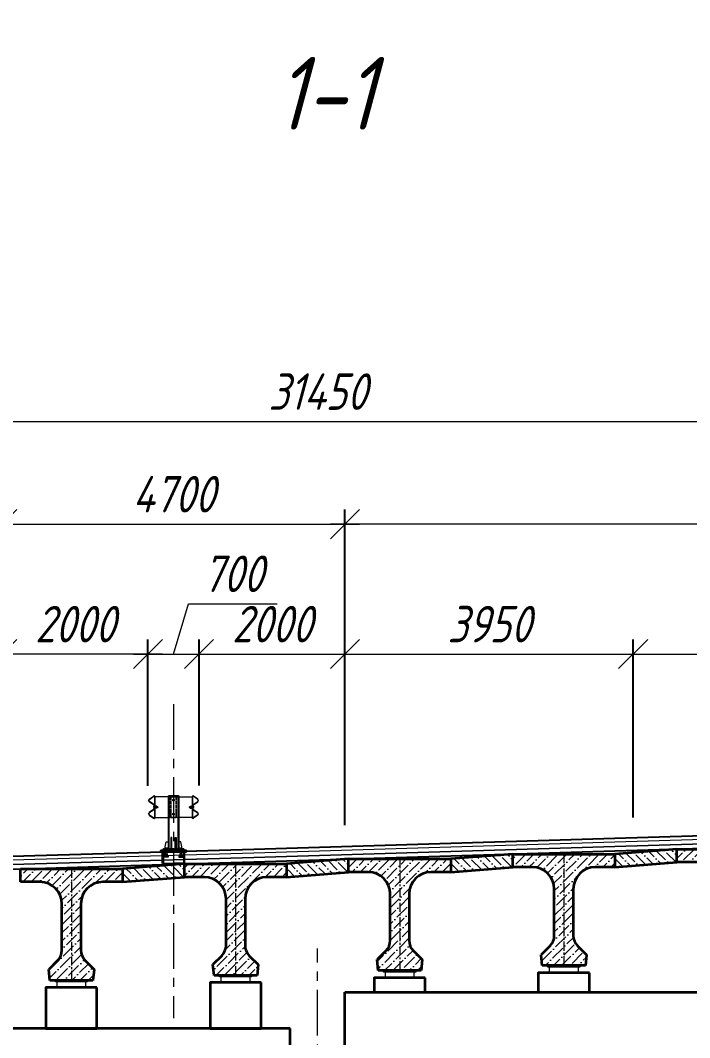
# Model space of a CAD drawing. Header units: millimetres. Extents: x 1864 to 10174863, y -4887456 to 5366151.
# Drawn here: x 5762459 to 5771634, y 38347 to 52292 of the extents above; entities that cross this region are included whole.
import ezdxf

# ---------------------------------------------------------------- set-up
doc = ezdxf.new("R2010")
doc.units = ezdxf.units.MM
for name, pattern in [('ACAD_ISO02W100', [15, 12, -3]), ('ACAD_ISO10W100', [18.5, 12, -3, 0.5, -3]), ('осевая', [2, 1.25, -0.25, 0.25, -0.25])]:
    doc.linetypes.add(name, pattern=pattern)
for name, color, linetype, lineweight in [('!!ТЕКСТ', 3, 'Continuous', 20), ('04_Невидимые', 3, 'Continuous', 13), ('1-Бетон', 106, 'Continuous', 35), ('1-Тонкая', 5, 'Continuous', 20), ('1-Штриховка', 8, 'Continuous', 9), ('ИС_Ось', 3, 'осевая', 18), ('ИС_Размер', 3, 'Continuous', 18)]:
    doc.layers.add(name, color=color, linetype=linetype, lineweight=lineweight)
doc.layers.add('Красный поперечник', color=1, linetype='Continuous')
doc.styles.add('0', font='isocpeur.ttf', dxfattribs={"width": 0.8, "oblique": 15})
doc.styles.add('ISOCPEUR', font='isocpeur.ttf', dxfattribs={"width": 0.8, "oblique": 15, "height": 2.5})
doc.dimstyles.new('М200', dxfattribs={"dimscale": 200, "dimtxt": 2.5, "dimasz": 2, "dimexe": 1, "dimexo": 1, "dimgap": 0.8, "dimtad": 1, "dimdec": 0, "dimzin": 0, "dimdsep": 46, "dimtxsty": '0', "dimblk": 'OBLIQUE', "dimcen": 0.09, "dimdle": 1, "dimclrd": 256, "dimclre": 256, "dimclrt": 256, "dimadec": 4, "dimazin": 0, "dimtfac": 1, "dimtdec": 0, "dimtmove": 1, "dimatfit": 2, "dimfxl": 1, "dimtolj": 1, "dimtzin": 0, "dimlwd": -1, "dimarcsym": 0})

# ---------------------------------------------------------------- blocks, each defined once
blk = doc.blocks.new('1530')
at = {"layer": '1-Штриховка'}
h = blk.add_hatch(dxfattribs=at)
h.set_pattern_fill('ANSI36', color=256, scale=25, style=0)
h.set_pattern_definition([(45, (-1571632.81, 568569.22), (42.0949506, 154.348152), [198.4375, -39.6875, 0, -39.6875])])
h.paths.add_polyline_path([(130, -480), (130, -1117, 0.198927), (189, -1259), (310, -1380), (295, -1530), (-295, -1530), (-310, -1380), (-189, -1259, 0.198898), (-130, -1117), (-130, -480, 0.414214), (-430, -180), (-700, -180), (-700, 0), (700, 0), (700, -180), (430, -180, 0.414224)])
at = {"layer": '1-Бетон'}
for p, q in [((-700, 0), (700, 0)), ((-700, -180), (-700, 0)), ((700, 0), (700, -180)), ((-430, -180), (-700, -180)), ((700, -180), (430, -180)), ((-130, -1117), (-130, -480)), ((130, -480), (130, -1117)), ((-189, -1259), (-310, -1380)), ((-295, -1530), (-310, -1380)), ((189, -1259), (310, -1380)), ((310, -1380), (295, -1530)), ((295, -1530), (-295, -1530))]:
    blk.add_line(p, q, dxfattribs=at)
for centre, radius, start, end in [((-430, -480), 300, 0, 90), ((430, -480), 300, 90, 180), ((-330, -1117), 200, 315.0289, 359.9744), ((330, -1117), 200, 180.0256, 224.9711)]:
    blk.add_arc(centre, radius, start, end, dxfattribs=at)
at = {"layer": 'ИС_Ось', "ltscale": 100}
blk.add_line((0, 0), (0, -1530), dxfattribs=at)
blk = doc.blocks.new('_OBLIQUE')
at = {"color": 0, "linetype": 'ByBlock', "lineweight": -2}
blk.add_line((0.5, 0.5), (-0.5, -0.5), dxfattribs=at)
blk = doc.blocks.new('*D1211')
at = {"layer": 'Defpoints', "color": 0, "linetype": 'Continuous', "transparency": 16777216}
for p in [(5766909, 45387), (5766909, 41061), (5762209, 40820)]:
    blk.add_point(p, dxfattribs=at)
at = {"layer": 'ИС_Размер', "lineweight": -2, "transparency": 16777216}
for p, q in [((5762209, 41020), (5762209, 45587)), ((5766909, 41261), (5766909, 45587))]:
    blk.add_line(p, q, dxfattribs=at)
at = {"layer": 'ИС_Размер', "transparency": 16777216}
blk.add_line((5762009, 45387), (5767109, 45387), dxfattribs=at)
at = {"layer": 'ИС_Размер', "linetype": 'Continuous', "transparency": 16777216, "xscale": 400, "yscale": 400, "zscale": 400, "rotation": 180}
blk.add_blockref('_OBLIQUE', (5762209, 45387), dxfattribs=at)
at = {"layer": 'ИС_Размер', "linetype": 'Continuous', "transparency": 16777216, "xscale": 400, "yscale": 400, "zscale": 400}
blk.add_blockref('_OBLIQUE', (5766909, 45387), dxfattribs=at)
at = {"layer": 'ИС_Размер', "linetype": 'Continuous', "transparency": 16777216, "insert": (5764559, 45797), "char_height": 500, "attachment_point": 5, "style": '0'}
blk.add_mtext('\\A1;4700', dxfattribs=at)
blk = doc.blocks.new('*D1212')
at = {"layer": 'Defpoints', "color": 0, "transparency": 16777216}
for p in [(5766909, 43606), (5764909, 41604), (5766909, 41061)]:
    blk.add_point(p, dxfattribs=at)
at = {"layer": 'ИС_Размер', "lineweight": -2, "transparency": 16777216}
for p, q in [((5764909, 41804), (5764909, 43806)), ((5766909, 41261), (5766909, 43806))]:
    blk.add_line(p, q, dxfattribs=at)
at = {"layer": 'ИС_Размер', "transparency": 16777216}
blk.add_line((5764709, 43606), (5767109, 43606), dxfattribs=at)
at = {"layer": 'ИС_Размер', "transparency": 16777216, "xscale": 400, "yscale": 400, "zscale": 400, "rotation": 180}
blk.add_blockref('_OBLIQUE', (5764909, 43606), dxfattribs=at)
at = {"layer": 'ИС_Размер', "transparency": 16777216, "xscale": 400, "yscale": 400, "zscale": 400}
blk.add_blockref('_OBLIQUE', (5766909, 43606), dxfattribs=at)
at = {"layer": 'ИС_Размер', "transparency": 16777216, "insert": (5765909, 44016), "char_height": 500, "attachment_point": 5, "style": '0'}
blk.add_mtext('\\A1;2000', dxfattribs=at)
blk = doc.blocks.new('*D1213')
at = {"layer": 'Defpoints', "color": 0, "linetype": 'Continuous', "transparency": 16777216}
for p in [(5770859, 43606), (5770859, 41167), (5766909, 41061)]:
    blk.add_point(p, dxfattribs=at)
at = {"layer": 'ИС_Размер', "lineweight": -2, "transparency": 16777216}
for p, q in [((5766909, 41261), (5766909, 43806)), ((5770859, 41367), (5770859, 43806))]:
    blk.add_line(p, q, dxfattribs=at)
at = {"layer": 'ИС_Размер', "transparency": 16777216}
blk.add_line((5766709, 43606), (5771059, 43606), dxfattribs=at)
at = {"layer": 'ИС_Размер', "linetype": 'Continuous', "transparency": 16777216, "xscale": 400, "yscale": 400, "zscale": 400, "rotation": 180}
blk.add_blockref('_OBLIQUE', (5766909, 43606), dxfattribs=at)
at = {"layer": 'ИС_Размер', "linetype": 'Continuous', "transparency": 16777216, "xscale": 400, "yscale": 400, "zscale": 400}
blk.add_blockref('_OBLIQUE', (5770859, 43606), dxfattribs=at)
at = {"layer": 'ИС_Размер', "linetype": 'Continuous', "transparency": 16777216, "insert": (5768884, 44016), "char_height": 500, "attachment_point": 5, "style": '0'}
blk.add_mtext('\\A1;3950', dxfattribs=at)
blk = doc.blocks.new('*D1214')
at = {"layer": 'Defpoints', "color": 0, "linetype": 'Continuous', "transparency": 16777216}
for p in [(5774809, 43606), (5774809, 41290), (5770859, 41167)]:
    blk.add_point(p, dxfattribs=at)
at = {"layer": 'ИС_Размер', "lineweight": -2, "transparency": 16777216}
for p, q in [((5770859, 41367), (5770859, 43806)), ((5774809, 41490), (5774809, 43806))]:
    blk.add_line(p, q, dxfattribs=at)
at = {"layer": 'ИС_Размер', "transparency": 16777216}
blk.add_line((5770659, 43606), (5775009, 43606), dxfattribs=at)
at = {"layer": 'ИС_Размер', "linetype": 'Continuous', "transparency": 16777216, "xscale": 400, "yscale": 400, "zscale": 400, "rotation": 180}
blk.add_blockref('_OBLIQUE', (5770859, 43606), dxfattribs=at)
at = {"layer": 'ИС_Размер', "linetype": 'Continuous', "transparency": 16777216, "xscale": 400, "yscale": 400, "zscale": 400}
blk.add_blockref('_OBLIQUE', (5774809, 43606), dxfattribs=at)
at = {"layer": 'ИС_Размер', "linetype": 'Continuous', "transparency": 16777216, "insert": (5772834, 44016), "char_height": 500, "attachment_point": 5, "style": '0'}
blk.add_mtext('\\A1;3950', dxfattribs=at)
blk = doc.blocks.new('*D1219')
at = {"layer": 'Defpoints', "color": 0, "linetype": 'Continuous', "transparency": 16777216}
for p in [(5782259, 46793), (5750809, 41553), (5782259, 41452)]:
    blk.add_point(p, dxfattribs=at)
at = {"layer": 'ИС_Размер', "lineweight": -2, "transparency": 16777216}
for p, q in [((5750809, 41753), (5750809, 46993)), ((5782259, 41652), (5782259, 46993))]:
    blk.add_line(p, q, dxfattribs=at)
at = {"layer": 'ИС_Размер', "transparency": 16777216}
blk.add_line((5750609, 46793), (5782459, 46793), dxfattribs=at)
at = {"layer": 'ИС_Размер', "linetype": 'Continuous', "transparency": 16777216, "xscale": 400, "yscale": 400, "zscale": 400, "rotation": 180}
blk.add_blockref('_OBLIQUE', (5750809, 46793), dxfattribs=at)
at = {"layer": 'ИС_Размер', "linetype": 'Continuous', "transparency": 16777216, "xscale": 400, "yscale": 400, "zscale": 400}
blk.add_blockref('_OBLIQUE', (5782259, 46793), dxfattribs=at)
at = {"layer": 'ИС_Размер', "linetype": 'Continuous', "transparency": 16777216, "insert": (5766534, 47203), "char_height": 500, "attachment_point": 5, "style": '0'}
blk.add_mtext('\\A1;31450', dxfattribs=at)
blk = doc.blocks.new('*D1220')
at = {"layer": 'Defpoints', "color": 0, "linetype": 'Continuous', "transparency": 16777216}
for p in [(5766909, 45387), (5780759, 42049), (5766909, 41061)]:
    blk.add_point(p, dxfattribs=at)
at = {"layer": 'ИС_Размер', "lineweight": -2, "transparency": 16777216}
for p, q in [((5766909, 41261), (5766909, 45587)), ((5780759, 42249), (5780759, 45587))]:
    blk.add_line(p, q, dxfattribs=at)
at = {"layer": 'ИС_Размер', "transparency": 16777216}
blk.add_line((5780959, 45387), (5766709, 45387), dxfattribs=at)
at = {"layer": 'ИС_Размер', "linetype": 'Continuous', "transparency": 16777216, "xscale": 400, "yscale": 400, "zscale": 400, "rotation": 180}
blk.add_blockref('_OBLIQUE', (5766909, 45387), dxfattribs=at)
at = {"layer": 'ИС_Размер', "linetype": 'Continuous', "transparency": 16777216, "xscale": 400, "yscale": 400, "zscale": 400}
blk.add_blockref('_OBLIQUE', (5780759, 45387), dxfattribs=at)
at = {"layer": 'ИС_Размер', "linetype": 'Continuous', "transparency": 16777216, "insert": (5773834, 45797), "char_height": 500, "attachment_point": 5, "style": '0'}
blk.add_mtext('\\A1;13850', dxfattribs=at)
blk = doc.blocks.new('*D1221')
at = {"layer": 'Defpoints', "color": 0, "transparency": 16777216}
for p in [(5764909, 43606), (5764209, 41598), (5764909, 41604)]:
    blk.add_point(p, dxfattribs=at)
at = {"layer": 'ИС_Размер', "transparency": 16777216}
for p, q in [((5764559, 43606), (5764766, 44296)), ((5764766, 44296), (5765980, 44296)), ((5764009, 43606), (5765109, 43606))]:
    blk.add_line(p, q, dxfattribs=at)
at = {"layer": 'ИС_Размер', "lineweight": -2, "transparency": 16777216}
for p, q in [((5764209, 41798), (5764209, 43806)), ((5764909, 41804), (5764909, 43806))]:
    blk.add_line(p, q, dxfattribs=at)
at = {"layer": 'ИС_Размер', "transparency": 16777216, "xscale": 400, "yscale": 400, "zscale": 400, "rotation": 180}
blk.add_blockref('_OBLIQUE', (5764209, 43606), dxfattribs=at)
at = {"layer": 'ИС_Размер', "transparency": 16777216, "xscale": 400, "yscale": 400, "zscale": 400}
blk.add_blockref('_OBLIQUE', (5764909, 43606), dxfattribs=at)
at = {"layer": 'ИС_Размер', "transparency": 16777216, "insert": (5765373, 44706), "char_height": 500, "attachment_point": 5, "style": '0'}
blk.add_mtext('\\A1;700', dxfattribs=at)
blk = doc.blocks.new('*D1222')
at = {"layer": 'Defpoints', "color": 0, "transparency": 16777216}
for p in [(5762209, 43606), (5764209, 41598), (5762209, 40820)]:
    blk.add_point(p, dxfattribs=at)
at = {"layer": 'ИС_Размер', "lineweight": -2, "transparency": 16777216}
for p, q in [((5762209, 41020), (5762209, 43806)), ((5764209, 41798), (5764209, 43806))]:
    blk.add_line(p, q, dxfattribs=at)
at = {"layer": 'ИС_Размер', "transparency": 16777216}
blk.add_line((5764409, 43606), (5762009, 43606), dxfattribs=at)
at = {"layer": 'ИС_Размер', "transparency": 16777216, "xscale": 400, "yscale": 400, "zscale": 400, "rotation": 180}
blk.add_blockref('_OBLIQUE', (5762209, 43606), dxfattribs=at)
at = {"layer": 'ИС_Размер', "transparency": 16777216, "xscale": 400, "yscale": 400, "zscale": 400}
blk.add_blockref('_OBLIQUE', (5764209, 43606), dxfattribs=at)
at = {"layer": 'ИС_Размер', "transparency": 16777216, "insert": (5763209, 44016), "char_height": 500, "attachment_point": 5, "style": '0'}
blk.add_mtext('\\A1;2000', dxfattribs=at)
blk = doc.blocks.new('Барьерка1')
at = {"lineweight": 15}
for p, q in [((1026, 1457), (1026, 727)), ((1034, 1457), (1034, 727)), ((1159, 727), (1159, 1457)), ((1166, 727), (1166, 1457)), ((1166, 1441), (1356, 1441)), ((1352, 1441), (1352, 1160)), ((1356, 1457), (1355, 1453)), ((1355, 1453), (1361, 1451)), ((1356, 1457), (1362, 1455)), ((1356, 1441), (1356, 1160)), ((1428, 1405), (1367, 1449)), ((1430, 1408), (1370, 1452)), ((1360, 1316), (1360, 1285)), ((1367, 1335), (1428, 1377)), ((1367, 1266), (1428, 1224)), ((1370, 1331), (1430, 1374)), ((1370, 1270), (1430, 1227)), ((1356, 1160), (1166, 1160)), ((1361, 1150), (1355, 1148)), ((1356, 1144), (1355, 1148)), ((1362, 1146), (1356, 1144)), ((1428, 1196), (1367, 1152)), ((1430, 1193), (1370, 1149)), ((980, 727), (980, 737)), ((1012, 737), (980, 737)), ((980, 727), (980, 737)), ((1006, 737), (980, 737)), ((996, 727), (980, 727)), ((1012, 727), (980, 727)), ((989, 727), (989, 737)), ((989, 727), (989, 737)), ((989, 727), (989, 737)), ((989, 727), (989, 737)), ((1003, 727), (1003, 737)), ((1003, 727), (1003, 737)), ((1003, 727), (1003, 737)), ((1003, 727), (1003, 737)), ((1003, 727), (1003, 737)), ((1003, 727), (1003, 737)), ((1003, 727), (1003, 737)), ((1003, 727), (1003, 737)), ((1003, 727), (1003, 737)), ((1003, 727), (1003, 737)), ((1010, 737), (1006, 737)), ((1012, 729), (1012, 737)), ((1012, 727), (1012, 735)), ((1012, 727), (1012, 735)), ((1012, 729), (1012, 735)), ((1012, 727), (1012, 735)), ((1012, 727), (1012, 735)), ((1180, 729), (1180, 737)), ((1180, 737), (1212, 737)), ((1180, 727), (1180, 735)), ((1180, 727), (1180, 735)), ((1180, 729), (1180, 735)), ((1180, 727), (1180, 735)), ((1180, 727), (1180, 735)), ((1180, 727), (1212, 727)), ((1182, 737), (1186, 737)), ((1186, 737), (1212, 737)), ((1189, 727), (1189, 737)), ((1189, 727), (1189, 737)), ((1189, 727), (1189, 737)), ((1189, 727), (1189, 737)), ((1189, 727), (1189, 737)), ((1189, 727), (1189, 737)), ((1189, 727), (1189, 737)), ((1189, 727), (1189, 737)), ((1189, 727), (1189, 737)), ((1189, 727), (1189, 737)), ((1196, 727), (1212, 727)), ((1203, 727), (1203, 737)), ((1203, 727), (1203, 737)), ((1203, 727), (1203, 737)), ((1203, 727), (1203, 737)), ((1212, 727), (1212, 737)), ((1212, 727), (1212, 737))]:
    blk.add_line(p, q, dxfattribs=at)
at = {"color": 3, "linetype": 'ACAD_ISO02W100', "lineweight": 15, "ltscale": 2}
for p, q in [((1063, 1441), (1166, 1441)), ((1063, 1160), (1063, 1441)), ((1138, 1160), (1138, 1441)), ((1166, 1160), (1063, 1160)), ((983, 707), (983, 687)), ((985, 707), (985, 687)), ((1007, 707), (1007, 687)), ((1009, 707), (1009, 687)), ((1183, 707), (1183, 687)), ((1185, 707), (1185, 687)), ((1207, 707), (1207, 687)), ((1209, 707), (1209, 687)), ((984, 687), (984, 627)), ((1008, 687), (1008, 627)), ((1184, 687), (1184, 627)), ((1208, 687), (1208, 627))]:
    blk.add_line(p, q, dxfattribs=at)
at = {"color": 7, "lineweight": 15}
for p, q in [((1313, 1306), (1313, 1295)), ((1313, 1306), (1325, 1306)), ((1313, 1295), (1325, 1295)), ((1325, 1311), (1325, 1290)), ((1326, 1313), (1333, 1313)), ((1326, 1288), (1333, 1288)), ((1334, 1311), (1334, 1290)), ((1334, 1311), (1334, 1290)), ((1335, 1313), (1350, 1313)), ((1335, 1313), (1340, 1313)), ((1335, 1288), (1350, 1288)), ((1335, 1288), (1340, 1288)), ((1339, 1306), (1350, 1306)), ((1339, 1295), (1350, 1295))]:
    blk.add_line(p, q, dxfattribs=at)
at = {"lineweight": 15, "ltscale": 5}
for p, q in [((1350, 1279), (1350, 1322)), ((1350, 1322), (1352, 1322)), ((1352, 1279), (1350, 1279)), ((1352, 1322), (1352, 1279))]:
    blk.add_line(p, q, dxfattribs=at)
at = {"linetype": 'ACAD_ISO10W100', "ltscale": 2.5}
for p, q in [((996, 713), (996, 615)), ((1196, 713), (1196, 615))]:
    blk.add_line(p, q, dxfattribs=at)
at = {"linetype": 'Continuous'}
for p, q in [((946, 527), (946, 687)), ((956, 687), (956, 527)), ((1237, 687), (1237, 527)), ((1246, 527), (1246, 687)), ((946, 527), (1096, 527)), ((1246, 527), (1096, 527))]:
    blk.add_line(p, q, dxfattribs=at)
at = {"lineweight": 15}
for points in [[(1167, 1457), (1026, 1457)], [(982, 727), (982, 757), (997, 827), (1027, 827)], [(1212, 727), (1212, 757), (1197, 827), (1167, 827)]]:
    blk.add_lwpolyline(points, dxfattribs=at)
at = {"color": 7, "lineweight": 15}
blk.add_lwpolyline([(1360, 1316), (1364, 1316, -0.414214), (1370, 1310), (1370, 1303), (1366, 1303), (1366, 1298), (1370, 1298), (1370, 1291, -0.414214), (1364, 1285), (1360, 1285), (1360, 1316)], format="xyb", dxfattribs=at)
at = {"lineweight": 15}
for points in [[(1071, 883), (1061, 883), (1061, 727), (1071, 727)], [(1121, 883), (1131, 883), (1131, 727), (1121, 727)], [(1236, 707), (956, 707), (956, 727), (1236, 727)]]:
    blk.add_lwpolyline(points, close=True, dxfattribs=at)
at = {"linetype": 'Continuous'}
for points in [[(1096, 707), (921, 707), (921, 687), (1096, 687)], [(1096, 707), (1271, 707), (1271, 687), (1096, 687)]]:
    blk.add_lwpolyline(points, dxfattribs=at)
blk.add_lwpolyline([(921, 687), (1271, 687), (1271, 707), (921, 707)], close=True, dxfattribs=at)
at = {"color": 3, "linetype": 'ACAD_ISO02W100', "lineweight": 15, "ltscale": 2}
for points in [[(971, 627), (1021, 627), (1021, 617), (971, 617)], [(982, 687), (1010, 687), (1010, 627), (982, 627)], [(1221, 627), (1171, 627), (1171, 617), (1221, 617)], [(1210, 687), (1182, 687), (1182, 627), (1210, 627)]]:
    blk.add_lwpolyline(points, close=True, dxfattribs=at)
at = {"lineweight": 15}
for centre in [(1096, 1396), (1096, 1205)]:
    blk.add_circle(centre, 10.9, dxfattribs=at)
for centre, radius, start, end in [((1358, 1436), 16, 53.8126, 78.6901), ((1358, 1436), 20, 53.8126, 78.6901), ((1419, 1391), 16, 302.4532, 57.5468), ((1419, 1391), 20, 302.4532, 57.5468), ((1380, 1315), 24, 122.4532, 180), ((1380, 1315), 20, 122.4532, 180), ((1358, 1165), 16, 281.3099, 306.1874), ((1358, 1165), 20, 281.3099, 306.1874), ((982, 735), 2, 90, 180), ((982, 729), 2, 180, 270), ((987, 735), 2, 0, 90), ((987, 729), 2, 270, 0), ((991, 735), 2, 90, 180), ((991, 729), 2, 180, 270), ((1001, 735), 2, 0, 90), ((1001, 729), 2, 270, 0), ((1005, 735), 2, 90, 180), ((1005, 729), 2, 180, 270), ((1010, 735), 2, 359.9996, 90), ((1010, 729), 2, 270, 0), ((1182, 735), 2, 90, 180.0004), ((1182, 729), 2, 180, 270), ((1187, 735), 2, 0, 90), ((1187, 729), 2, 270, 0), ((1191, 735), 2, 90, 180), ((1191, 729), 2, 180, 270), ((1201, 735), 2, 0, 90), ((1201, 729), 2, 270, 0), ((1205, 735), 2, 90, 180), ((1205, 729), 2, 180, 270), ((1210, 735), 2, 0, 90), ((1210, 729), 2, 270, 0)]:
    blk.add_arc(centre, radius, start, end, dxfattribs=at)
at = {"lineweight": 15, "ltscale": 0.2}
for centre, radius, start, end in [((1380, 1286), 24, 180, 237.5468), ((1380, 1286), 20, 180, 237.5468), ((1419, 1210), 16, 302.4532, 57.5468), ((1419, 1210), 20, 302.4532, 57.5468)]:
    blk.add_arc(centre, radius, start, end, dxfattribs=at)
at = {"color": 7, "lineweight": 15}
for centre, major_axis, start_param, end_param in [((1329, 1310), (3.23, 3.23), 1.691386, 2.356194), ((1329, 1311), (-3.23, 3.23), 0.785398, 2.356194), ((1329, 1301), (3.23, 3.23), 0.785398, 2.356194), ((1329, 1300), (-3.23, 3.23), 0.785398, 2.356194), ((1329, 1290), (3.23, 3.23), 0.785398, 2.356194), ((1329, 1290), (-3.23, 3.23), 0.785398, 1.450207), ((1329, 1311), (3.23, 3.23), 3.926991, 5.497787), ((1329, 1301), (-3.23, 3.23), 3.926991, 5.497787), ((1329, 1300), (3.23, 3.23), 3.926991, 5.497787), ((1329, 1290), (-3.23, 3.23), 3.926991, 5.497787), ((1329, 1310), (-3.23, 3.23), 3.926991, 4.5918), ((1329, 1290), (3.23, 3.23), 4.832978, 5.497787), ((1339, 1310), (3.23, 3.23), 1.691386, 2.356194), ((1339, 1311), (3.23, 3.23), 2.356194, 3.926991), ((1339, 1301), (-3.23, 3.23), -0.785398, 0.785398), ((1339, 1300), (3.23, 3.23), 2.356194, 3.926991), ((1339, 1290), (-3.23, 3.23), -0.785398, 0.785398), ((1339, 1290), (-3.23, 3.23), 0.785398, 1.450207)]:
    blk.add_ellipse(centre, major_axis=major_axis, ratio=1, start_param=start_param, end_param=end_param, dxfattribs=at)

msp = doc.modelspace()

# ---------------------------------------------------------------- hatches: boundary and pattern name
at = {"layer": '1-Штриховка'}
h = msp.add_hatch(dxfattribs=at)
h.set_pattern_fill('ANSI36', color=256, scale=25, angle=90, style=0)
h.set_pattern_definition([(135, (39886.784, -5211287.8), (-154.3481521, 42.0949506), [198.4375, -39.6875, 0, -39.6875])])
h.paths.add_polyline_path([(5769209.1, 40864.3), (5768359.1, 40796.8), (5768359.1, 40616.8), (5769209.1, 40684.3)])
h = msp.add_hatch(dxfattribs=at)
h.set_pattern_fill('ANSI36', color=256, scale=25, angle=90, style=0)
h.set_pattern_definition([(135, (42136.784, -5211220.3), (-154.3481521, 42.0949506), [198.4375, -39.6875, 0, -39.6875])])
h.paths.add_polyline_path([(5771459.1, 40931.8), (5770609.1, 40864.3), (5770609.1, 40684.3), (5771459.1, 40751.8)])
h = msp.add_hatch(dxfattribs=at)
h.set_pattern_fill('ANSI36', color=256, scale=25, angle=90, style=0)
h.set_pattern_definition([(135, (35386.784, -5211422.8), (-154.3481521, 42.0949506), [198.4375, -39.6875, 0, -39.6875])])
h.paths.add_polyline_path([(5764709.1, 40729.3), (5763859.1, 40661.8), (5763859.1, 40481.8), (5764709.1, 40549.3)])
h = msp.add_hatch(dxfattribs=at)
h.set_pattern_fill('ANSI36', color=256, scale=25, angle=90, style=0)
h.set_pattern_definition([(135, (37636.784, -5211355.3), (-154.3481521, 42.0949506), [198.4375, -39.6875, 0, -39.6875])])
h.paths.add_polyline_path([(5766959.1, 40796.8), (5766109.1, 40729.3), (5766109.1, 40549.3), (5766959.1, 40616.8)])

# ---------------------------------------------------------------- linework, layer by layer
at = {"layer": '04_Невидимые', "elevation": 5778.2}
for points in [[(5770129.1, 39314.3), (5769689.1, 39314.3), (5769689.1, 39334.3), (5770129.1, 39334.3)], [(5765629.1, 39179.3), (5765189.1, 39179.3), (5765189.1, 39199.3), (5765629.1, 39199.3)], [(5767879.1, 39246.8), (5767439.1, 39246.8), (5767439.1, 39266.8), (5767879.1, 39266.8)], [(5763379.1, 39111.8), (5762939.1, 39111.8), (5762939.1, 39131.8), (5763379.1, 39131.8)]]:
    msp.add_lwpolyline(points, close=True, dxfattribs=at)
at = {"layer": '1-Бетон', "elevation": 5778.2}
for points in [[(5768359.1, 40616.8), (5769209.1, 40684.3), (5769209.1, 40864.3), (5768359.1, 40796.8)], [(5770609.1, 40684.3), (5771459.1, 40751.8), (5771459.1, 40931.8), (5770609.1, 40864.3)], [(5763859.1, 40481.8), (5764709.1, 40549.3), (5764709.1, 40729.3), (5763859.1, 40661.8)], [(5766109.1, 40549.3), (5766959.1, 40616.8), (5766959.1, 40796.8), (5766109.1, 40729.3)], [(5770259.1, 39236.3), (5769559.1, 39236.3), (5769559.1, 38972.3), (5770259.1, 38972.3)], [(5765759.1, 39101.3), (5765059.1, 39101.3), (5765059.1, 38472.3), (5765759.1, 38472.3)], [(5768009.1, 39168.8), (5767309.1, 39168.8), (5767309.1, 38968.8), (5768009.1, 38968.8)], [(5763509.1, 39033.8), (5762809.1, 39033.8), (5762809.1, 38472.3), (5763509.1, 38472.3)], [(5766159, 38472.3), (5751159.1, 38472.3), (5751159.3, 37722.3), (5753059.5, 36972.3), (5764259.3, 36972.3), (5766159.1, 37722.3)]]:
    msp.add_lwpolyline(points, close=True, dxfattribs=at)
msp.add_lwpolyline([(5766909.1, 38972.3), (5781908.9, 38972.3), (5781908.7, 38222.3), (5780008.5, 37472.3), (5768808.7, 37472.3), (5766908.9, 38222.3), (5766909.1, 38972.3)], dxfattribs=at)
at = {"layer": '1-Тонкая', "elevation": 5778.2}
for points in [[(5751058.9, 40425.3), (5753009.3, 40503.3), (5753759.3, 40525.8), (5757709.3, 40644.3), (5762659.3, 40792.8), (5764559.3, 40849.8), (5765659.3, 40882.8), (5770609.3, 41031.3), (5774559.3, 41149.8), (5778309.3, 41262.3), (5779059.3, 41284.8), (5782009, 41373.3)], [(5751058.9, 40365.3), (5753009.3, 40443.3), (5753759.3, 40465.8), (5757709.3, 40584.3), (5762659.3, 40732.8), (5764559.3, 40789.8), (5765659.3, 40822.8), (5770609.3, 40971.3), (5774559.3, 41089.8), (5778309.3, 41202.3), (5779059.3, 41224.8), (5782009, 41313.3)], [(5751058.9, 40360.3), (5753009.3, 40438.3), (5753759.3, 40460.8), (5757709.3, 40579.3), (5762659.3, 40727.8), (5764559.3, 40784.8), (5765659.3, 40817.8), (5770609.3, 40966.3), (5774559.3, 41084.8), (5778309.3, 41197.3), (5779059.3, 41219.8), (5782009, 41308.3)]]:
    msp.add_lwpolyline(points, dxfattribs=at)
at = {"layer": 'Defpoints', "color": 252, "true_color": 0x939598, "elevation": 5778.2}
msp.add_lwpolyline([(5751058.9, 40300.3), (5753009.3, 40378.3), (5753759.3, 40400.8), (5757709.3, 40519.3), (5762659.3, 40667.8), (5764559.3, 40724.8), (5765659.3, 40757.8), (5770609.3, 40906.3), (5774559.3, 41024.8), (5778309.3, 41137.3), (5779059.3, 41159.8), (5782009, 41248.3)], dxfattribs=at)
at = {"layer": 'ИС_Ось', "ltscale": 500, "elevation": 5778.2}
for points in [[(5764559.3, 42917.9), (5764559.3, 38614.1)], [(5766534.1, 19377.5), (5766534.1, 39568.2)]]:
    msp.add_lwpolyline(points, dxfattribs=at)
at = {"layer": 'ИС_Размер', "elevation": 5778.2}
for points in [[(5767859.1, 39246.8), (5767459.1, 39246.8), (5767459.1, 39168.8), (5767859.1, 39168.8), (5767859.1, 39246.8)], [(5770109.1, 39314.3), (5769709.1, 39314.3), (5769709.1, 39236.3), (5770109.1, 39236.3), (5770109.1, 39314.3)], [(5763359.1, 39111.8), (5762959.1, 39111.8), (5762959.1, 39033.8), (5763359.1, 39033.8), (5763359.1, 39111.8)], [(5765609.1, 39179.3), (5765209.1, 39179.3), (5765209.1, 39101.3), (5765609.1, 39101.3), (5765609.1, 39179.3)]]:
    msp.add_lwpolyline(points, dxfattribs=at)
at = {"layer": 'Красный поперечник', "elevation": 5778.2}
msp.add_lwpolyline([(5751058.9, 40475.3), (5753009.3, 40553.3), (5753759.3, 40575.8), (5757709.3, 40694.3), (5762659.3, 40842.8), (5764559.3, 40899.8), (5765659.3, 40932.8), (5770609.3, 41081.3), (5774559.3, 41199.8), (5778309.3, 41312.3), (5779059.3, 41334.8), (5782009, 41423.3)], dxfattribs=at)

# ---------------------------------------------------------------- block references
at = {"xscale": -1}
msp.add_blockref('Барьерка1', (5765655.9, 40206.4, 5778.2), dxfattribs=at)
msp.add_blockref('Барьерка1', (5763462.3, 40206.4, 5778.2))
at = {"layer": 'ИС_Размер', "linetype": 'Continuous'}
for p in [(5769909.1, 40864.3, 5778.2), (5772159.1, 40931.8, 5778.2), (5765409.1, 40729.3, 5778.2), (5767659.1, 40796.8, 5778.2), (5763159.1, 40661.8, 5778.2)]:
    msp.add_blockref('1530', p, dxfattribs=at)

# ---------------------------------------------------------------- texts
at = {"layer": '!!ТЕКСТ', "color": 1, "insert": (5766629.3, 51292.4), "char_height": 1000, "width": 6242.408, "attachment_point": 5, "style": 'ISOCPEUR', "bg_fill": 2}
msp.add_mtext('1-1 ', dxfattribs=at)

# ---------------------------------------------------------------- dimensions: what is measured, and where the dimension line sits
at = {"layer": 'ИС_Размер', "linetype": 'Continuous'}
for base, p1, p2, picture, middle in [((5782259, 46792.7, 5778.2), (5750809.3, 41552.8, 5778.2), (5782259, 41451.8, 5778.2), '*D1219', (5766534.1, 47202.7, 5778.2)), ((5766908.9, 45387.2, 5778.2), (5762208.9, 40819.5, 5778.2), (5766908.9, 41060.6, 5778.2), '*D1211', (5764558.9, 45797.2, 5778.2)), ((5766908.9, 45387.2, 5778.2), (5780758.9, 42049.3, 5778.2), (5766908.9, 41060.6, 5778.2), '*D1220', (5773833.9, 45797.2, 5778.2)), ((5770858.9, 43606.3, 5778.2), (5766908.9, 41060.6, 5778.2), (5770858.9, 41166.6, 5778.2), '*D1213', (5768883.9, 44016.3, 5778.2)), ((5774808.9, 43606.3, 5778.2), (5770858.9, 41166.6, 5778.2), (5774808.9, 41290, 5778.2), '*D1214', (5772833.9, 44016.3, 5778.2))]:
    dim = msp.add_linear_dim(base=base, p1=p1, p2=p2, dimstyle='М200', dxfattribs=at)
    dim.commit()
    dim.dimension.update_dxf_attribs({"geometry": picture, "text_midpoint": middle})
at = {"layer": 'ИС_Размер'}
for base, p1, p2, picture, middle in [((5764908.9, 43606.3, 5778.2), (5764208.5, 41597.6, 5778.2), (5764908.9, 41603.6, 5778.2), '*D1221', (5764925.7, 44706.3, 5778.2)), ((5766908.9, 43606.3, 5778.2), (5764908.9, 41603.6, 5778.2), (5766908.9, 41060.6, 5778.2), '*D1212', (5765908.9, 44016.3, 5778.2))]:
    dim = msp.add_linear_dim(base=base, p1=p1, p2=p2, dimstyle='М200', dxfattribs=at)
    dim.commit()
    dim.dimension.update_dxf_attribs({"geometry": picture, "text_midpoint": middle})
dim = msp.add_linear_dim(base=(5762208.9, 43606.3, 5778.2), p1=(5764208.5, 41597.6, 5778.2), p2=(5762208.9, 40819.5, 5778.2), angle=180, dimstyle='М200', dxfattribs=at)
dim.commit()
dim.dimension.update_dxf_attribs({"geometry": '*D1222', "text_midpoint": (5763208.7, 44016.3, 5778.2)})

doc.saveas('drawing.dxf')
